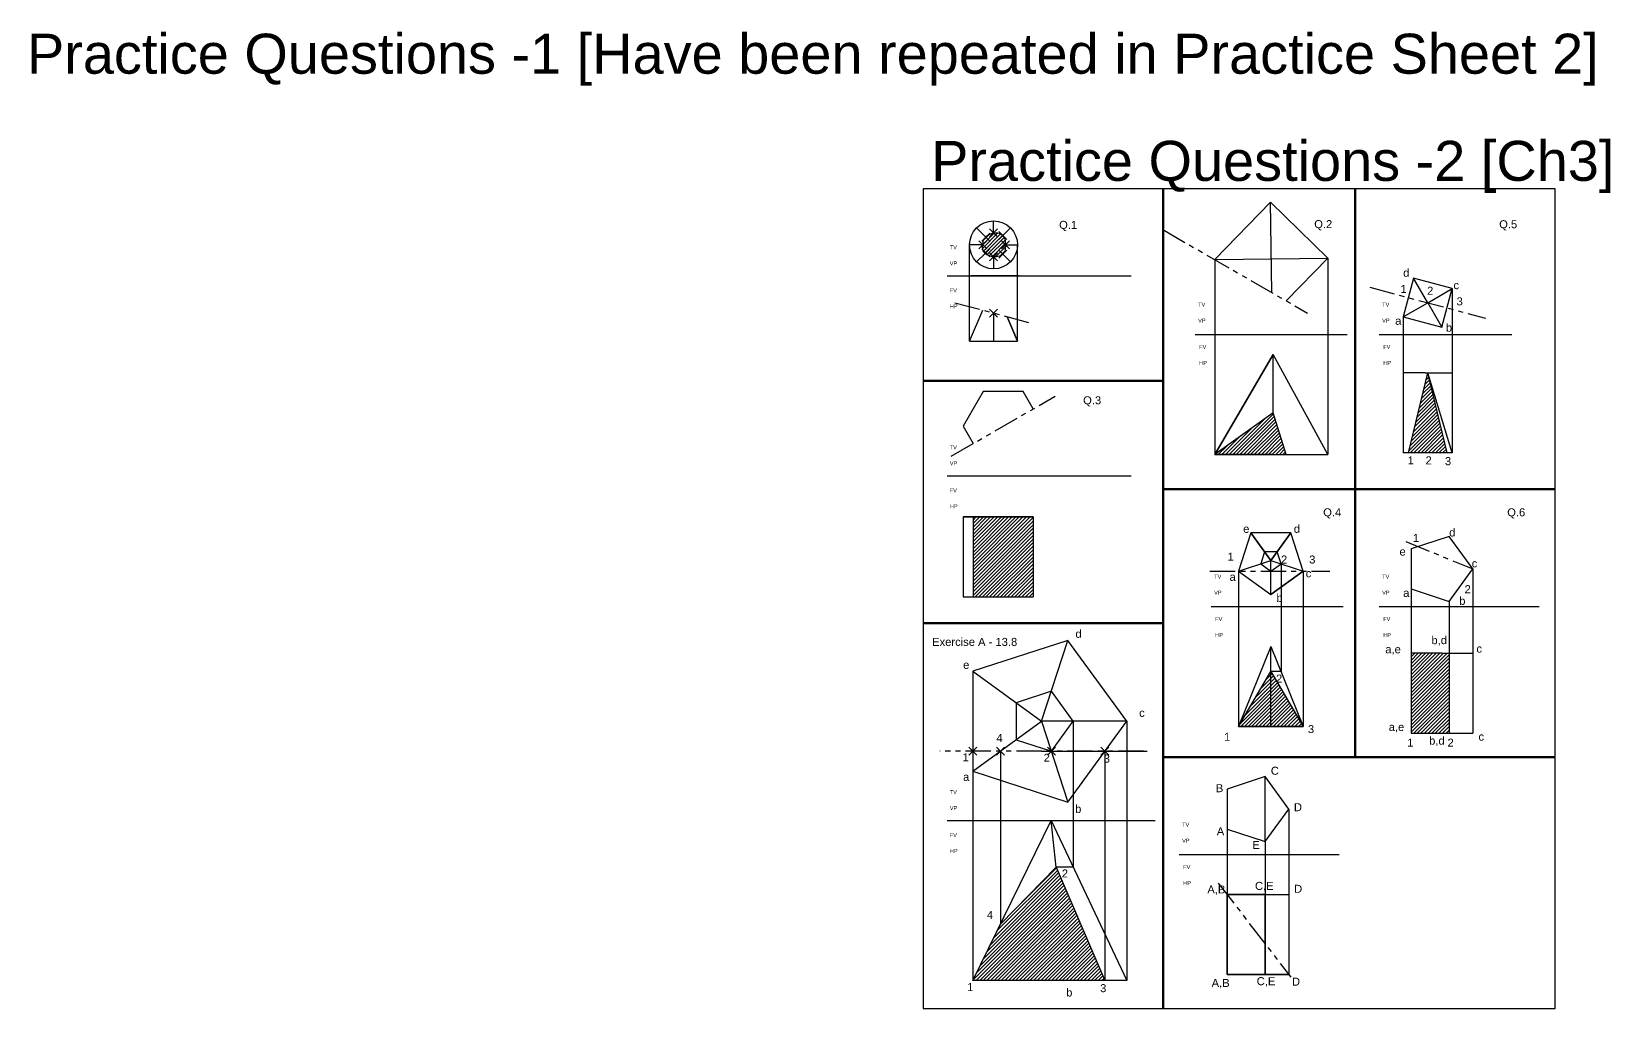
# Model space of a CAD drawing. Header units: millimetres. Extents: x -1114 to 4338, y -624 to 597.
# Drawn here: x -1114 to 859, y -624 to 597 of the extents above; entities that cross this region are included whole.
import ezdxf

# ---------------------------------------------------------------- set-up
doc = ezdxf.new("R2010")
doc.units = ezdxf.units.MM
doc.header["$PDMODE"] = 3
doc.header["$PDSIZE"] = 5
doc.linetypes.add('PHANTOM', pattern=[63.5, 31.75, -6.35, 6.35, -6.35, 6.35, -6.35])
doc.styles.get("Standard").update_dxf_attribs({"font": 'arial.ttf'})

msp = doc.modelspace()

# ---------------------------------------------------------------- hatches: boundary and pattern name
h = msp.add_hatch()
h.set_pattern_fill('ANSI31', color=3)
h.paths.add_polyline_path([(101.965, 337.227, 0.1076181), (99.578, 341.562, 0.1419336), (94.892, 344.572, 0.11390499), (88.016, 345, 0.08144833), (82.842, 343.244, 0.07714308), (78.231, 339.784, 0.10493796), (75.633, 335.677, 0.08811775), (74.605, 330, 0.11208729), (74.826, 323.736, 0.14003068), (77.409, 319.393, 0.09013941), (82.066, 316.368, 0.08176004), (88.016, 314.955, 0.09088253), (95.33, 315.773, 0.13471227), (99.578, 318.438, 0.11389208), (101.937, 322.599, 0.07228996), (103.016, 330, 0.07246373)])
h = msp.add_hatch()
h.set_pattern_fill('ANSI31', color=3)
h.paths.add_polyline_path([(630.619, 170), (606.47, 70), (654.767, 70)])
h = msp.add_hatch()
h.set_pattern_fill('ANSI31', color=3)
h.paths.add_polyline_path([(437.392, 120.118), (364.558, 68.106), (437.392, 68.106)])
h.paths.add_polyline_path([(437.392, 120.118), (437.392, 68.106), (453.885, 68.106)])
h = msp.add_hatch()
h.set_pattern_fill('ANSI31', color=3)
h.paths.add_polyline_path([(137.5, -10), (62.5, -10), (62.5, -110), (137.5, -110)])
h = msp.add_hatch()
h.set_pattern_fill('ANSI31', color=3)
h.paths.add_polyline_path([(657.553, -180.388), (648.471, -180.388), (610, -180.388), (610, -280.388), (657.553, -280.388)])
h = msp.add_hatch()
h.set_pattern_fill('ANSI31', color=3)
h.paths.add_polyline_path([(434.687, -203.049), (394.236, -271.894), (434.687, -271.894)])
h.paths.add_polyline_path([(434.687, -203.049), (434.687, -271.894), (475.137, -271.894)])
h.paths.add_polyline_path([(438.547, -219.524), (451.337, -219.524), (451.337, -204.463), (438.547, -204.463)], flags=24)
h = msp.add_hatch()
h.set_pattern_fill('ANSI31', color=3)
h.paths.add_polyline_path([(166.126, -447.734), (96.522, -519.069), (62.112, -589.373), (180.995, -589.373)])
h.paths.add_polyline_path([(166.126, -447.734), (180.995, -589.373), (227.222, -589.373)])

# ---------------------------------------------------------------- linework, layer by layer
at = {"color": 4, "lineweight": 50}
for p, q in [((300, -624.164), (300, 400)), ((540, 24.548), (540, 400)), ((0, 160), (300, 160)), ((300, 24.548), (727.037, 24.548)), ((540, -310), (540, 24.548)), ((727.037, 24.548), (790, 24.548)), ((0, -142.556), (300, -142.556)), ((300, -310), (540, -310)), ((540, -310), (790, -310))]:
    msp.add_line(p, q, dxfattribs=at)
for p, q in [((435.861, 270.366), (434.258, 383.24)), ((364.558, 311.533), (505.965, 313.541)), ((30, 291.25), (260, 291.25)), ((120, 291.25), (60, 291.25)), ((630.619, 257.678), (612.941, 288.296)), ((600, 240), (630.619, 257.678)), ((630.619, 257.678), (661.237, 275.355)), ((630.619, 257.678), (648.296, 227.059)), ((58.06, 209.816), (74.605, 248.421)), ((58.06, 209.816), (74.605, 248.421)), ((88.06, 244.816), (88.06, 209.816)), ((105.006, 240.276), (118.06, 209.816)), ((340, 218.106), (505.965, 218.106)), ((505.965, 218.106), (530, 218.106)), ((570, 218.106), (735.965, 218.106)), ((58.06, 209.816), (118.06, 209.816)), ((30, 41.434), (260, 41.434)), ((50, -10), (50, -110)), ((137.5, -10), (50, -10)), ((434.687, -64.41), (409.687, -30)), ((409.687, -30), (434.687, -64.41)), ((434.687, -64.41), (459.687, -30)), ((459.687, -30), (434.687, -64.41)), ((394.236, -77.749), (434.687, -64.41)), ((434.687, -64.41), (474.867, -77.749)), ((434.687, -106.942), (434.687, -64.41)), ((474.867, -77.749), (434.687, -106.942)), ((50, -110), (137.5, -110)), ((360, -121.894), (524.882, -121.894)), ((389.339, -121.894), (466.282, -121.894)), ((570, -121.894), (770, -121.894)), ((180.995, -164.248), (62.112, -202.875)), ((148.136, -265.375), (180.995, -164.248)), ((434.687, -171.894), (394.236, -271.894)), ((434.687, -271.894), (434.687, -171.894)), ((434.687, -171.894), (475.137, -271.894)), ((62.112, -202.875), (148.136, -265.375)), ((62.112, -327.875), (148.136, -265.375)), ((148.136, -265.375), (180.995, -366.502)), ((254.468, -265.375), (148.136, -265.375)), ((180.995, -366.502), (254.468, -265.375)), ((475.137, -271.894), (394.236, -271.894)), ((30, -389.373), (290, -389.373)), ((62.112, -589.373), (160, -389.373)), ((160, -389.373), (254.468, -589.373)), ((166.126, -447.734), (160, -389.373)), ((320, -431.894), (520, -431.894)), ((427.553, -481.894), (380, -481.894)), ((380, -481.894), (456.942, -481.894)), ((380, -581.894), (380, -481.894)), ((427.553, -581.894), (427.553, -481.894)), ((456.942, -481.894), (456.942, -581.894)), ((254.468, -589.373), (62.112, -589.373)), ((456.942, -581.894), (380, -581.894))]:
    msp.add_line(p, q)
at = {"linetype": 'PHANTOM'}
for p, q in [((88.016, 345), (88.016, 360)), ((78.231, 339.784), (66.802, 351.213)), ((99.578, 341.562), (109.229, 351.213)), ((74.605, 330), (58.016, 330)), ((77.409, 319.393), (66.802, 308.787)), ((99.578, 318.438), (109.229, 308.787)), ((103.016, 330), (118.016, 330)), ((88.016, 314.955), (88.016, 300))]:
    msp.add_line(p, q, dxfattribs=at)
at = {"color": 3, "linetype": 'PHANTOM', "lineweight": 30}
for p, q in [((299.606, 349.033), (480.266, 244.729)), ((558.174, 277.089), (703.063, 238.266)), ((603.124, -40.536), (686.942, -75)), ((358.443, -77.749), (508.443, -77.749)), ((275.336, -302.875), (20.937, -302.875)), ((368.961, -467.548), (459.568, -585.307))]:
    msp.add_line(p, q, dxfattribs=at)
at = {"color": 4}
for p, q in [((58.06, 291.25), (58.06, 331.638)), ((118.06, 291.25), (118.016, 330)), ((364.558, 311.533), (364.558, 218.106)), ((364.558, 311.533), (364.558, 68.106)), ((505.965, 313.541), (505.965, 218.106)), ((58.06, 209.816), (58.06, 291.25)), ((118.06, 209.816), (118.06, 291.25)), ((661.237, 275.355), (661.237, 70)), ((58.06, 209.816), (74.605, 248.421)), ((118.06, 209.816), (105.006, 240.276)), ((600, 240), (600, 70)), ((364.558, 218.106), (364.558, 68.106)), ((505.965, 218.106), (505.965, 68.106)), ((437.392, 193.106), (364.558, 68.106)), ((364.558, 68.106), (437.392, 193.106)), ((437.392, 120.118), (437.392, 193.106)), ((505.965, 68.106), (437.392, 193.106)), ((627.383, 170), (600, 170)), ((606.47, 70), (630.619, 170)), ((627.383, 170), (661.237, 170)), ((654.767, 70), (630.619, 170)), ((661.237, 70), (630.619, 170)), ((437.392, 68.106), (364.558, 68.106)), ((364.558, 68.106), (505.965, 68.106)), ((437.392, 68.106), (505.965, 68.106)), ((654.767, 70), (600, 70)), ((661.237, 70), (641.113, 70)), ((50, -10), (50, -110)), ((100, -10), (50, -10)), ((50, -10), (137.5, -10)), ((62.5, -10), (62.5, -110)), ((137.5, -10), (137.5, -110)), ((394.236, -77.553), (394.236, -271.894)), ((447.289, -68.593), (447.289, -203.049)), ((475.137, -77.553), (475.137, -271.894)), ((686.942, -75), (686.942, -279.707)), ((50, -110), (137.5, -110)), ((610, -100), (610, -280.388)), ((657.553, -115.451), (657.553, -280.388)), ((648.471, -180.388), (610, -180.388)), ((648.471, -180.388), (686.942, -180.388)), ((447.289, -203.049), (434.687, -203.049)), ((187.566, -265.375), (187.566, -447.734)), ((254.468, -265.375), (254.468, -389.373)), ((394.236, -271.894), (475.137, -271.894)), ((610, -280.388), (686.942, -280.388)), ((686.942, -279.707), (686.942, -280.388)), ((96.522, -302.875), (96.522, -519.069)), ((148.136, -302.875), (280.166, -302.875)), ((227.222, -302.875), (227.222, -589.373)), ((62.112, -327.875), (62.112, -389.373)), ((427.553, -415.451), (427.553, -334.549)), ((62.112, -389.373), (62.112, -589.373)), ((254.468, -389.373), (254.468, -589.373)), ((456.942, -375), (456.942, -431.894)), ((380, -400), (380, -431.894)), ((380, -431.894), (380, -581.894)), ((427.553, -415.451), (427.553, -431.894)), ((427.553, -431.894), (427.553, -581.894)), ((456.942, -431.894), (456.942, -581.894)), ((187.566, -447.734), (166.126, -447.734)), ((380, -581.894), (456.942, -581.894))]:
    msp.add_line(p, q, dxfattribs=at)
at = {"color": 3, "linetype": 'PHANTOM'}
for p, q in [((39.764, 257.757), (136.357, 231.875)), ((35.048, 65.801), (164.952, 140.801))]:
    msp.add_line(p, q, dxfattribs=at)
at = {"color": 6, "lineweight": 30}
for p, q in [((437.392, 120.118), (364.558, 68.106)), ((453.885, 68.106), (437.392, 120.118)), ((364.558, 68.106), (453.885, 68.106))]:
    msp.add_line(p, q, dxfattribs=at)
at = {"color": 6}
for p, q in [((96.522, -519.069), (166.126, -447.734)), ((166.126, -447.734), (227.222, -589.373)), ((62.112, -589.373), (96.522, -519.069)), ((227.222, -589.373), (62.112, -589.373))]:
    msp.add_line(p, q, dxfattribs=at)
for points in [[(0, -624.164), (790, -624.164), (790, 400), (0, 400)], [(459.687, -30), (409.687, -30), (394.236, -77.553), (434.687, -106.942), (475.137, -77.553)], [(442.528, -53.617), (426.846, -53.617), (422, -68.532), (434.687, -77.749), (447.374, -68.532)], [(62.112, -202.875), (62.112, -327.875), (180.995, -366.502), (254.468, -265.375), (180.995, -164.248)], [(116.237, -242.198), (116.237, -288.551), (160.321, -302.875), (187.566, -265.375), (160.321, -227.875)], [(380, -350), (380, -400), (427.553, -415.451), (456.942, -375), (427.553, -334.549)]]:
    msp.add_lwpolyline(points, close=True)
for points in [[(453.885, 259.96), (505.965, 313.541), (434.258, 383.24), (364.558, 311.533)], [(137.5, 124.952), (125, 146.603), (75, 146.603), (50, 103.301), (62.5, 81.651)]]:
    msp.add_lwpolyline(points)
at = {"color": 4}
msp.add_lwpolyline([(74.605, 330, -0.08811775), (75.633, 335.677, -0.10493796), (78.231, 339.784, -0.07714308), (82.842, 343.244, -0.08144833), (88.016, 345, -0.11390499), (94.892, 344.572, -0.1419336), (99.578, 341.562, -0.1076181), (101.965, 337.227, -0.07246373), (103.016, 330, -0.07228996), (101.937, 322.599, -0.11389208), (99.578, 318.438, -0.13471227), (95.33, 315.773, -0.09088253), (88.016, 314.955, -0.08176004), (82.066, 316.368, -0.09013941), (77.409, 319.393, -0.14003068), (74.826, 323.736, -0.11208729), (74.605, 330)], format="xyb", dxfattribs=at)
at = {"lineweight": 30}
msp.add_lwpolyline([(600, 240), (648.296, 227.059), (661.237, 275.355), (612.941, 288.296)], close=True, dxfattribs=at)
at = {"color": 4}
msp.add_lwpolyline([(610, -50), (610, -100), (657.553, -115.451), (686.942, -75), (657.553, -34.549)], close=True, dxfattribs=at)
at = {"color": 6}
msp.add_lwpolyline([(394.236, -271.894), (434.687, -203.049), (475.137, -271.894), (394.236, -271.894)], dxfattribs=at)
msp.add_circle((88.016, 330), 30)
at = {"color": 4}
for p in [(78.231, 339.784), (88.016, 345), (99.578, 341.562), (74.605, 330), (78.231, 320.216), (88.016, 314.955), (99.578, 318.438), (103.016, 330), (88.06, 244.816), (88.06, 244.816), (88.06, 244.816), (62.112, -302.875), (96.522, -302.875), (160.321, -302.875), (227.222, -302.875)]:
    msp.add_point(p, dxfattribs=at)

# ---------------------------------------------------------------- texts
at = {"color": 1, "lineweight": 30}
for s, height, p in [('Practice Questions -1 [Have been repeated in Practice Sheet 2]', 50, (-1120, 543.881)), ('Practice Questions -2 [Ch3]', 50, (10, 410)), ('Q.1', 10, (170, 350)), ('Q.2', 10, (488.828, 350.932)), ('Q.5', 10, (720, 350.778)), ('Q.3', 10, (200, 130.778)), ('Q.4', 10, (500, -9.222)), ('Q.6', 10, (730, -9.222)), ('Exercise A - 13.8', 10, (11.255, -171.126))]:
    msp.add_text(s, height=height, dxfattribs=at).set_placement(p)
for s, p in [('TV', (33.334, 324.316)), ('VP', (33.334, 304.316)), ('FV', (33.334, 270.623)), ('TV', (343.715, 252.948)), ('TV', (573.715, 252.948)), ('HP', (33.334, 250.623)), ('VP', (343.715, 232.948)), ('VP', (573.715, 232.948)), ('FV', (345.03, 200)), ('FV', (575.03, 200)), ('HP', (345.03, 180)), ('HP', (575.03, 180)), ('TV', (33.334, 74.5)), ('VP', (33.334, 54.5)), ('FV', (33.334, 20.807)), ('HP', (33.334, 0.807)), ('TV', (363.715, -87.052)), ('TV', (573.715, -87.052)), ('VP', (363.715, -107.052)), ('VP', (573.715, -107.052)), ('FV', (365.03, -140)), ('FV', (575.03, -140)), ('HP', (365.03, -160)), ('HP', (575.03, -160)), ('TV', (33.334, -356.307)), ('VP', (33.334, -376.307)), ('TV', (323.715, -397.052)), ('FV', (33.334, -410)), ('VP', (323.715, -417.052)), ('HP', (33.334, -430)), ('FV', (325.03, -450)), ('HP', (325.03, -470))]:
    msp.add_text(s, height=5).set_placement(p)
at = {"color": 3, "linetype": 'PHANTOM'}
for s, p in [('d', (600, 290.164)), ('1', (596.547, 269.875)), ('2', (629.867, 267.689)), ('c', (662.807, 274.65)), ('3', (666.722, 254.41)), ('a', (590, 230.164)), ('b', (653.314, 221.615)), ('1', (605.597, 55.816)), ('2', (627.923, 55.708)), ('3', (652.127, 54.711)), ('d', (463.298, -29.836)), ('e', (400, -29.836)), ('1', (612.146, -41.244)), ('d', (657.553, -34.385)), ('1', (380.433, -64.643)), ('2', (447.289, -68.206)), ('3', (482.536, -68.206)), ('e', (595.379, -58.253)), ('c', (478.166, -85.388)), ('c', (685.621, -73.018)), ('a', (382.986, -89.836)), ('2', (676.695, -105.298)), ('b', (441.568, -116.09)), ('a', (600, -109.836)), ('b', (670, -119.836)), ('d', (190.388, -161.032)), ('a,e', (577.61, -180.35)), ('b,d', (635.298, -168.968)), ('c', (691.473, -179.528)), ('e', (50, -199.836)), ('2', (441.058, -217.014)), ('c', (270, -259.836)), ('3', (480.893, -280.068)), ('a,e', (581.883, -277.492)), ('4', (91.559, -291.255)), ('1', (376.086, -289.762)), ('1', (605.147, -297.033)), ('b,d', (632.449, -294.566)), ('2', (655.388, -297.033)), ('c', (694.073, -289.517)), ('1', (49.364, -315.313)), ('2', (150.715, -315.816)), ('3', (225.73, -316.922)), ('a', (50, -339.836)), ('C', (434.58, -332.156)), ('B', (365.827, -353.931)), ('b', (190, -379.836)), ('D', (463.423, -377.717)), ('A', (367.043, -407.876)), ('E', (411.439, -424.952)), ('2', (173.323, -460.51)), ('A,B', (355.218, -480.542)), ('C,E', (414.804, -476.066)), ('D', (463.686, -479.722)), ('4', (79.767, -512.219)), ('A,B', (360.586, -597.36)), ('C,E', (416.951, -595.123)), ('D', (460.99, -595.716)), ('1', (54.965, -602.529)), ('b', (178.784, -609.255)), ('3', (221.249, -603.854))]:
    msp.add_text(s, height=10, dxfattribs=at).set_placement(p)

doc.saveas('drawing.dxf')
